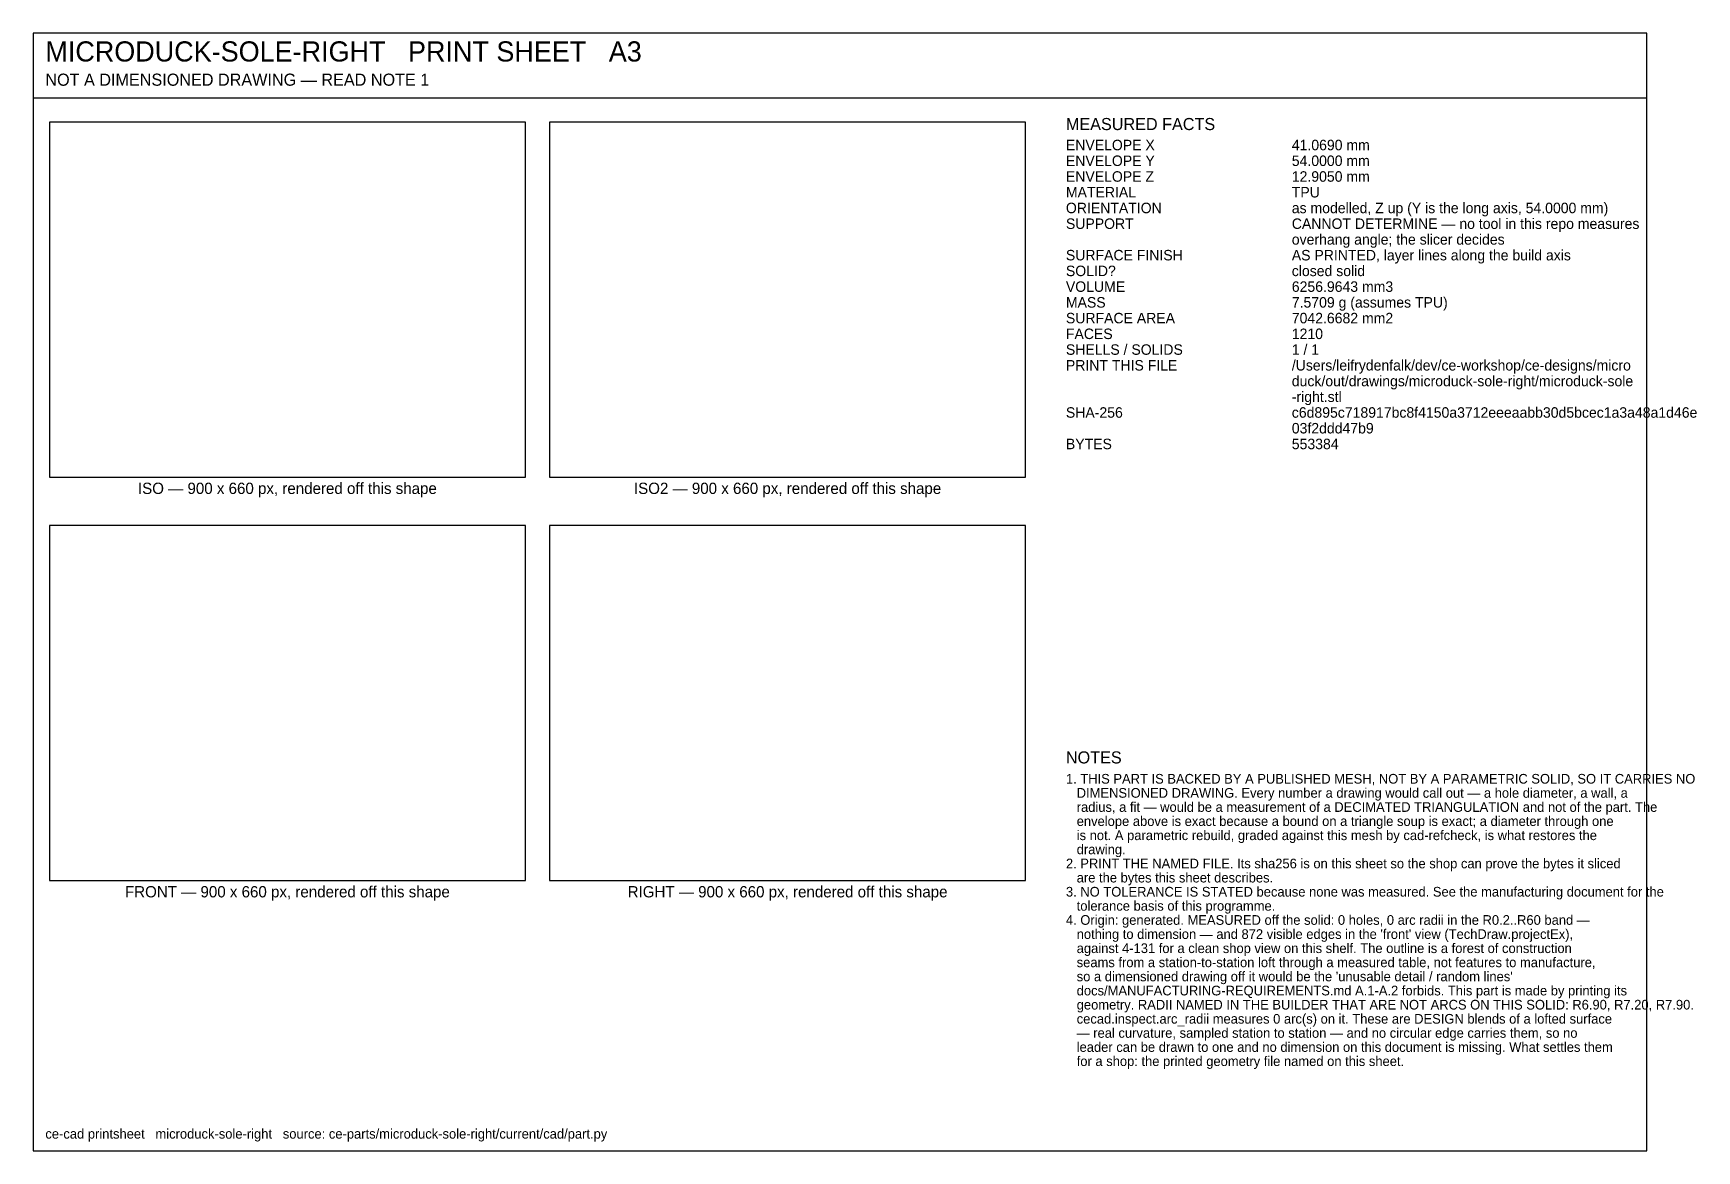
# Model space of a CAD drawing. Header units: millimetres. Extents: x 10 to 422, y 10 to 287.
import ezdxf
from ezdxf.enums import TextEntityAlignment as Align

# ---------------------------------------------------------------- set-up
doc = ezdxf.new("R2010")
doc.units = ezdxf.units.MM
for name, color, linetype in [('FRAME', 7, 'CONTINUOUS'), ('TEXT', 3, 'CONTINUOUS'), ('TITLE', 7, 'CONTINUOUS'), ('VISIBLE', 7, 'CONTINUOUS')]:
    doc.layers.add(name, color=color, linetype=linetype)

msp = doc.modelspace()

# ---------------------------------------------------------------- linework, layer by layer
at = {"layer": 'FRAME'}
for p, q in [((410, 287), (10, 287)), ((10, 287), (10, 10)), ((410, 10), (410, 287)), ((10, 271), (410, 271)), ((10, 10), (410, 10))]:
    msp.add_line(p, q, dxfattribs=at)
at = {"layer": 'TITLE'}
for p, q in [((132, 265), (14, 265)), ((14, 265), (14, 177)), ((132, 177), (132, 265)), ((256, 265), (138, 265)), ((138, 265), (138, 177)), ((256, 177), (256, 265)), ((14, 177), (132, 177)), ((138, 177), (256, 177)), ((132, 165), (14, 165)), ((14, 165), (14, 77)), ((132, 77), (132, 165)), ((256, 165), (138, 165)), ((138, 165), (138, 77)), ((256, 77), (256, 165)), ((14, 77), (132, 77)), ((138, 77), (256, 77))]:
    msp.add_line(p, q, dxfattribs=at)
at = {"layer": 'VISIBLE'}
for p, q in [((132, 265), (14, 265)), ((14, 265), (14, 177)), ((132, 177), (132, 265)), ((256, 265), (138, 265)), ((138, 265), (138, 177)), ((256, 177), (256, 265)), ((14, 177), (132, 177)), ((138, 177), (256, 177)), ((132, 165), (14, 165)), ((14, 165), (14, 77)), ((132, 77), (132, 165)), ((256, 165), (138, 165)), ((138, 165), (138, 77)), ((256, 77), (256, 165)), ((14, 77), (132, 77)), ((138, 77), (256, 77))]:
    msp.add_line(p, q, dxfattribs=at)

# ---------------------------------------------------------------- texts
at = {"layer": 'TEXT'}
for s, height, p in [('MICRODUCK-SOLE-RIGHT   PRINT SHEET   A3', 5, (13, 280)), ('NOT A DIMENSIONED DRAWING — READ NOTE 1', 3, (13, 274)), ('MEASURED FACTS', 3, (266, 263)), ('ENVELOPE X', 2.6, (266, 258)), ('41.0690 mm', 2.6, (322, 258)), ('ENVELOPE Y', 2.6, (266, 254.1)), ('54.0000 mm', 2.6, (322, 254.1)), ('ENVELOPE Z', 2.6, (266, 250.2)), ('12.9050 mm', 2.6, (322, 250.2)), ('MATERIAL', 2.6, (266, 246.3)), ('TPU', 2.6, (322, 246.3)), ('ORIENTATION', 2.6, (266, 242.4)), ('as modelled, Z up (Y is the long axis, 54.0000 mm)', 2.6, (322, 242.4)), ('SUPPORT', 2.6, (266, 238.5)), ('CANNOT DETERMINE — no tool in this repo measures', 2.6, (322, 238.5)), ('overhang angle; the slicer decides', 2.6, (322, 234.6)), ('SURFACE FINISH', 2.6, (266, 230.7)), ('AS PRINTED, layer lines along the build axis', 2.6, (322, 230.7)), ('SOLID?', 2.6, (266, 226.8)), ('closed solid', 2.6, (322, 226.8)), ('VOLUME', 2.6, (266, 222.9)), ('6256.9643 mm3', 2.6, (322, 222.9)), ('MASS', 2.6, (266, 219)), ('7.5709 g (assumes TPU)', 2.6, (322, 219)), ('SURFACE AREA', 2.6, (266, 215.1)), ('7042.6682 mm2', 2.6, (322, 215.1)), ('FACES', 2.6, (266, 211.2)), ('1210', 2.6, (322, 211.2)), ('SHELLS / SOLIDS', 2.6, (266, 207.3)), ('1 / 1', 2.6, (322, 207.3)), ('PRINT THIS FILE', 2.6, (266, 203.4)), ('/Users/leifrydenfalk/dev/ce-workshop/ce-designs/micro', 2.6, (322, 203.4)), ('duck/out/drawings/microduck-sole-right/microduck-sole', 2.6, (322, 199.5)), ('-right.stl', 2.6, (322, 195.6)), ('SHA-256', 2.6, (266, 191.7)), ('c6d895c718917bc8f4150a3712eeeaabb30d5bcec1a3a48a1d46e', 2.6, (322, 191.7)), ('03f2ddd47b9', 2.6, (322, 187.8)), ('BYTES', 2.6, (266, 183.9)), ('553384', 2.6, (322, 183.9)), ('NOTES', 3, (266, 106)), ('1. THIS PART IS BACKED BY A PUBLISHED MESH, NOT BY A PARAMETRIC SOLID, SO IT CARRIES NO', 2.4, (266, 101)), ('   DIMENSIONED DRAWING. Every number a drawing would call out — a hole diameter, a wall, a', 2.4, (266, 97.5)), ('   radius, a fit — would be a measurement of a DECIMATED TRIANGULATION and not of the part. The', 2.4, (266, 94)), ('   envelope above is exact because a bound on a triangle soup is exact; a diameter through one', 2.4, (266, 90.5)), ('   is not. A parametric rebuild, graded against this mesh by cad-refcheck, is what restores the', 2.4, (266, 87)), ('2. PRINT THE NAMED FILE. Its sha256 is on this sheet so the shop can prove the bytes it sliced', 2.4, (266, 80)), ('   drawing.', 2.4, (266, 83.5)), ('   are the bytes this sheet describes.', 2.4, (266, 76.5)), ('3. NO TOLERANCE IS STATED because none was measured. See the manufacturing document for the', 2.4, (266, 73)), ('   tolerance basis of this programme.', 2.4, (266, 69.5)), ('4. Origin: generated. MEASURED off the solid: 0 holes, 0 arc radii in the R0.2..R60 band —', 2.4, (266, 66)), ("   nothing to dimension — and 872 visible edges in the 'front' view (TechDraw.projectEx),", 2.4, (266, 62.5)), ('   seams from a station-to-station loft through a measured table, not features to manufacture,', 2.4, (266, 55.5)), ('   against 4-131 for a clean shop view on this shelf. The outline is a forest of construction', 2.4, (266, 59)), ("   so a dimensioned drawing off it would be the 'unusable detail / random lines'", 2.4, (266, 52)), ('   docs/MANUFACTURING-REQUIREMENTS.md A.1-A.2 forbids. This part is made by printing its', 2.4, (266, 48.5)), ('   geometry. RADII NAMED IN THE BUILDER THAT ARE NOT ARCS ON THIS SOLID: R6.90, R7.20, R7.90.', 2.4, (266, 45)), ('   cecad.inspect.arc_radii measures 0 arc(s) on it. These are DESIGN blends of a lofted surface', 2.4, (266, 41.5)), ('   — real curvature, sampled station to station — and no circular edge carries them, so no', 2.4, (266, 38)), ('   for a shop: the printed geometry file named on this sheet.', 2.4, (266, 31)), ('   leader can be drawn to one and no dimension on this document is missing. What settles them', 2.4, (266, 34.5)), ('ce-cad printsheet   microduck-sole-right   source: ce-parts/microduck-sole-right/current/cad/part.py', 2.4, (13, 13))]:
    msp.add_text(s, height=height, dxfattribs=at).set_placement(p)
for s, p in [('ISO — 900 x 660 px, rendered off this shape', (73, 172.8)), ('ISO2 — 900 x 660 px, rendered off this shape', (197, 172.8)), ('FRONT — 900 x 660 px, rendered off this shape', (73, 72.8)), ('RIGHT — 900 x 660 px, rendered off this shape', (197, 72.8))]:
    msp.add_text(s, height=2.8, dxfattribs=at).set_placement(p, align=Align.CENTER)

doc.saveas('drawing.dxf')
